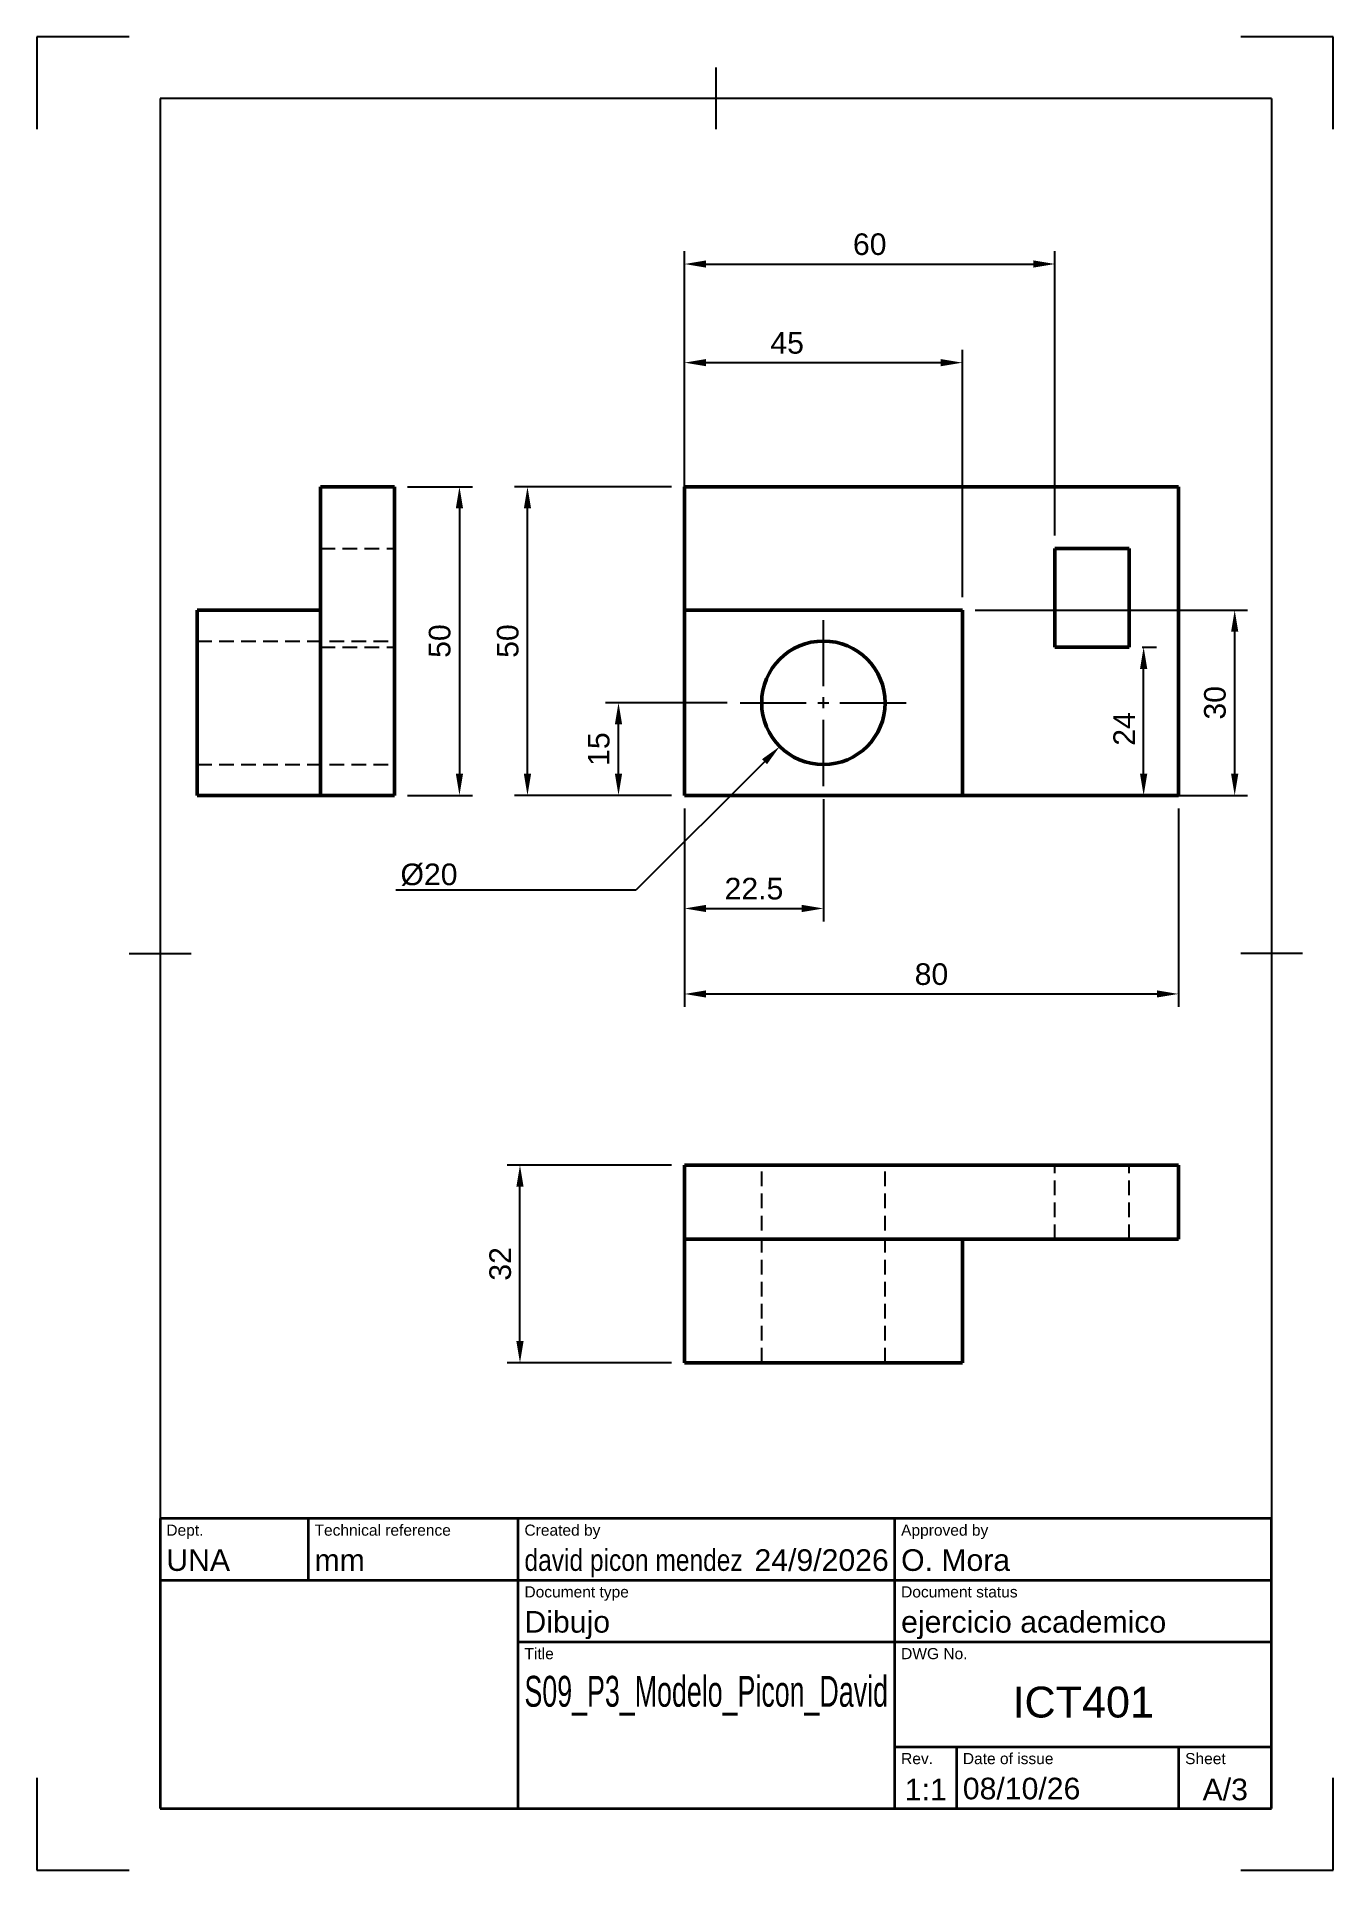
# Model space of a CAD drawing. Header units: millimetres. Extents: x 0 to 210, y 0 to 297.
import ezdxf
from ezdxf import colors
from ezdxf.entities.mleader import LeaderData, LeaderLine
from ezdxf.enums import TextEntityAlignment as Align
from ezdxf.math import Vec2, Vec3

# ---------------------------------------------------------------- set-up
doc = ezdxf.new("R2010")
doc.units = ezdxf.units.MM
doc.header["$LTSCALE"] = 0.75
doc.linetypes.add('CENTER2', pattern=[28.575, 19.05, -3.175, 3.175, -3.175])
doc.linetypes.add('HIDDEN2', pattern=[4.7625, 3.175, -1.5875])
for name, color, linetype, lineweight in [('BORDER', 7, 'Continuous', 25), ('FD_Dimensions', 7, 'Continuous', 25), ('Hidden', 7, 'HIDDEN2', 25), ('Hole Notes', 7, 'Continuous', 25), ('Smart Centers', 7, 'CENTER2', 25), ('TITLEBLOCK', 7, 'Continuous', 35), ('Visible', 7, 'Continuous', 50)]:
    doc.layers.add(name, color=color, linetype=linetype, lineweight=lineweight)
doc.styles.add('FusionTitle', font='arial.ttf')
doc.styles.get("Standard").update_dxf_attribs({"font": 'arial.ttf'})
doc.dimstyles.new('Dim-ISO-25', dxfattribs={"dimtxt": 3.5, "dimasz": 3.5, "dimexe": 2.1, "dimexo": 2.1, "dimgap": 1.4, "dimtad": 1, "dimzin": 12, "dimdsep": 46, "dimtxsty": 'Standard', "dimcen": 0, "dimazin": 3, "dimtp": 0.1, "dimtm": 0.1, "dimtfac": 0.714286, "dimtmove": 0, "dimatfit": 3, "dimfxl": 1, "dimtzin": 12, "dimarcsym": 0})

# ---------------------------------------------------------------- blocks, each defined once
blk = doc.blocks.new('ISO_TITLEBLOCK')
at = {"layer": 'TITLEBLOCK'}
for p, q in [((0, 47), (-180, 47)), ((-180, 47), (-180, 0)), ((-156, 37), (-156, 47)), ((-122, 0), (-122, 47)), ((-61, 0), (-61, 47)), ((0, 0), (0, 47)), ((-180, 37), (0, 37)), ((-122, 27), (0, 27)), ((-61, 10), (0, 10)), ((-51, 0), (-51, 10)), ((-15, 0), (-15, 10)), ((-180, 0), (0, 0))]:
    blk.add_line(p, q, dxfattribs=at)
at = {"layer": 'TITLEBLOCK', "style": 'FusionTitle'}
for s, p in [('Dept.', (-179, 46)), ('Technical reference', (-155, 46)), ('Created by', (-121, 46)), ('Approved by', (-60, 46)), ('Document type', (-121, 36)), ('Document status', (-60, 36)), ('Title', (-121, 26)), ('DWG No.', (-60, 26)), ('Rev.', (-60, 9)), ('Date of issue', (-50, 9)), ('Sheet', (-14, 9))]:
    blk.add_text(s, height=1.8, dxfattribs=at).set_placement(p, align=Align.TOP_LEFT)
for tag, height, p in [('DEPT', 3.5, (-179, 42)), ('TECHNICAL_REFERENCE', 3.5, (-155, 42)), ('CREATED_BY', 3.5, (-121, 42)), ('APPROVED_BY', 3.5, (-60, 42)), ('DOCUMENT_TYPE', 3.5, (-121, 32)), ('DOCUMENT_STATUS', 3.5, (-60, 32)), ('TITLE_1', 5, (-121, 21.5)), ('TITLE_2', 5, (-121, 14)), ('TITLE_3', 5, (-121, 6.5)), ('DATE_OF_ISSUE', 3.5, (-50, 5))]:
    blk.add_attdef(tag, text='', height=height, dxfattribs=at).set_placement(p, align=Align.TOP_LEFT)
for tag, p in [('CREATED_DATE', (-62, 42)), ('APPROVED_DATE', (-0.99, 42))]:
    blk.add_attdef(tag, text='', height=3.5, dxfattribs=at).set_placement(p, align=Align.TOP_RIGHT)
for tag, height, p in [('DRAWING_NUMBER', 5, (-30.5, 19.75)), ('REV', 3.5, (-56, 4.85)), ('SHEET', 3.5, (-7.5, 4.85))]:
    blk.add_attdef(tag, text='', height=height, dxfattribs=at).set_placement(p, align=Align.TOP_CENTER)
blk = doc.blocks.new('*U5')
at = {"layer": 'Smart Centers', "color": 0, "ltscale": 0.75, "transparency": 16777216}
for p, q in [((0, 2.678906), (0, 13.5)), ((-13.5, 0), (-2.678906, 0)), ((2.678906, 0), (13.5, 0)), ((0, -13.5), (0, -2.678906))]:
    blk.add_line(p, q, dxfattribs=at)
at = {"layer": 'Smart Centers', "color": 0, "linetype": 'Continuous', "ltscale": 0.75, "transparency": 16777216}
for p, q in [((-0.892969, 0), (0.892969, 0)), ((0, -0.892969), (0, 0.892969))]:
    blk.add_line(p, q, dxfattribs=at)
blk = doc.blocks.new('*D17')
at = {"layer": 'Defpoints', "color": 0, "transparency": 16777216}
for p in [(104.916787, 174.105783), (184.916787, 174.105783), (184.916787, 141.947895)]:
    blk.add_point(p, dxfattribs=at)
at = {"layer": 'FD_Dimensions', "color": 0, "lineweight": -2, "transparency": 16777216}
for p, q in [((104.916787, 172.005783), (104.916787, 139.847895)), ((184.916787, 172.005783), (184.916787, 139.847895)), ((108.416787, 141.947895), (181.416787, 141.947895))]:
    blk.add_line(p, q, dxfattribs=at)
at = {"layer": 'FD_Dimensions', "color": 0, "transparency": 16777216}
for points in [[(108.416787, 142.531229), (108.416787, 141.364562), (104.916787, 141.947895)], [(181.416787, 142.531229), (181.416787, 141.364562), (184.916787, 141.947895)]]:
    blk.add_solid(points, dxfattribs=at)
at = {"layer": 'FD_Dimensions', "color": 0, "transparency": 16777216, "insert": (144.916787, 145.134901), "char_height": 3.5, "attachment_point": 5}
blk.add_mtext('80', dxfattribs=at)
blk = doc.blocks.new('*D18')
at = {"layer": 'Defpoints', "color": 0, "transparency": 16777216}
for p in [(79.4871, 224.105783), (104.916787, 224.105783), (104.916787, 174.105783)]:
    blk.add_point(p, dxfattribs=at)
at = {"layer": 'FD_Dimensions', "color": 0, "lineweight": -2, "transparency": 16777216}
for p, q in [((102.816787, 224.105783), (77.3871, 224.105783)), ((79.4871, 177.605783), (79.4871, 220.605783)), ((102.816787, 174.105783), (77.3871, 174.105783))]:
    blk.add_line(p, q, dxfattribs=at)
at = {"layer": 'FD_Dimensions', "color": 0, "transparency": 16777216}
for points in [[(78.903767, 220.605783), (80.070433, 220.605783), (79.4871, 224.105783)], [(78.903767, 177.605783), (80.070433, 177.605783), (79.4871, 174.105783)]]:
    blk.add_solid(points, dxfattribs=at)
at = {"layer": 'FD_Dimensions', "color": 0, "transparency": 16777216, "insert": (76.300095, 199.105783), "char_height": 3.5, "attachment_point": 5, "rotation": 90}
blk.add_mtext('50', dxfattribs=at)
blk = doc.blocks.new('*D19')
at = {"layer": 'Defpoints', "color": 0, "transparency": 16777216}
for p in [(78.273454, 114.222008), (104.916787, 114.222008), (104.916787, 82.222008)]:
    blk.add_point(p, dxfattribs=at)
at = {"layer": 'FD_Dimensions', "color": 0, "lineweight": -2, "transparency": 16777216}
for p, q in [((102.816787, 114.222008), (76.173454, 114.222008)), ((78.273454, 85.722008), (78.273454, 110.722008)), ((102.816787, 82.222008), (76.173454, 82.222008))]:
    blk.add_line(p, q, dxfattribs=at)
at = {"layer": 'FD_Dimensions', "color": 0, "transparency": 16777216}
for points in [[(77.690121, 110.722008), (78.856787, 110.722008), (78.273454, 114.222008)], [(77.690121, 85.722008), (78.856787, 85.722008), (78.273454, 82.222008)]]:
    blk.add_solid(points, dxfattribs=at)
at = {"layer": 'FD_Dimensions', "color": 0, "transparency": 16777216, "insert": (75.085255, 98.222008), "char_height": 3.5, "attachment_point": 5, "rotation": 90}
blk.add_mtext('32', dxfattribs=at)
blk = doc.blocks.new('*D20')
at = {"layer": 'Defpoints', "color": 0, "transparency": 16777216}
for p in [(164.916787, 260.177025), (104.916787, 224.105783), (164.916787, 214.105783)]:
    blk.add_point(p, dxfattribs=at)
at = {"layer": 'FD_Dimensions', "color": 0, "lineweight": -2, "transparency": 16777216}
for p, q in [((104.916787, 226.205783), (104.916787, 262.277025)), ((164.916787, 216.205783), (164.916787, 262.277025)), ((108.416787, 260.177025), (161.416787, 260.177025))]:
    blk.add_line(p, q, dxfattribs=at)
at = {"layer": 'FD_Dimensions', "color": 0, "transparency": 16777216}
for points in [[(108.416787, 260.760358), (108.416787, 259.593692), (104.916787, 260.177025)], [(161.416787, 260.760358), (161.416787, 259.593692), (164.916787, 260.177025)]]:
    blk.add_solid(points, dxfattribs=at)
at = {"layer": 'FD_Dimensions', "color": 0, "transparency": 16777216, "insert": (134.916787, 263.364031), "char_height": 3.5, "attachment_point": 5}
blk.add_mtext('60', dxfattribs=at)
blk = doc.blocks.new('*D21')
at = {"layer": 'Defpoints', "color": 0, "transparency": 16777216}
for p in [(176.916787, 198.105783), (179.279836, 198.105783), (184.916787, 174.105783)]:
    blk.add_point(p, dxfattribs=at)
at = {"layer": 'FD_Dimensions', "color": 0, "lineweight": -2, "transparency": 16777216}
for p, q in [((179.016787, 198.105783), (181.379836, 198.105783)), ((179.279836, 177.605783), (179.279836, 194.605783)), ((182.816787, 174.105783), (177.179836, 174.105783))]:
    blk.add_line(p, q, dxfattribs=at)
at = {"layer": 'FD_Dimensions', "color": 0, "transparency": 16777216}
for points in [[(178.696503, 194.605783), (179.86317, 194.605783), (179.279836, 198.105783)], [(178.696503, 177.605783), (179.86317, 177.605783), (179.279836, 174.105783)]]:
    blk.add_solid(points, dxfattribs=at)
at = {"layer": 'FD_Dimensions', "color": 0, "transparency": 16777216, "insert": (176.122674, 184.868576), "char_height": 3.5, "attachment_point": 5, "rotation": 90}
blk.add_mtext('24', dxfattribs=at)
blk = doc.blocks.new('*D22')
at = {"layer": 'Defpoints', "color": 0, "transparency": 16777216}
for p in [(127.416787, 175.605783), (104.916787, 174.105783), (127.416787, 155.79455)]:
    blk.add_point(p, dxfattribs=at)
at = {"layer": 'FD_Dimensions', "color": 0, "lineweight": -2, "transparency": 16777216}
for p, q in [((127.416787, 173.505783), (127.416787, 153.69455)), ((104.916787, 172.005783), (104.916787, 153.69455)), ((108.416787, 155.79455), (123.916787, 155.79455))]:
    blk.add_line(p, q, dxfattribs=at)
at = {"layer": 'FD_Dimensions', "color": 0, "transparency": 16777216}
for points in [[(108.416787, 156.377884), (108.416787, 155.211217), (104.916787, 155.79455)], [(123.916787, 156.377884), (123.916787, 155.211217), (127.416787, 155.79455)]]:
    blk.add_solid(points, dxfattribs=at)
at = {"layer": 'FD_Dimensions', "color": 0, "transparency": 16777216, "insert": (116.166787, 158.981556), "char_height": 3.5, "attachment_point": 5}
blk.add_mtext('22.5', dxfattribs=at)
blk = doc.blocks.new('*D23')
at = {"layer": 'Defpoints', "color": 0, "transparency": 16777216}
for p in [(94.229287, 189.105783), (113.916787, 189.105783), (104.916787, 174.105783)]:
    blk.add_point(p, dxfattribs=at)
at = {"layer": 'FD_Dimensions', "color": 0, "lineweight": -2, "transparency": 16777216}
for p, q in [((111.816787, 189.105783), (92.129287, 189.105783)), ((94.229287, 177.605783), (94.229287, 185.605783)), ((102.816787, 174.105783), (92.129287, 174.105783))]:
    blk.add_line(p, q, dxfattribs=at)
at = {"layer": 'FD_Dimensions', "color": 0, "transparency": 16777216}
for points in [[(93.645954, 185.605783), (94.812621, 185.605783), (94.229287, 189.105783)], [(93.645954, 177.605783), (94.812621, 177.605783), (94.229287, 174.105783)]]:
    blk.add_solid(points, dxfattribs=at)
at = {"layer": 'FD_Dimensions', "color": 0, "transparency": 16777216, "insert": (91.042282, 181.605783), "char_height": 3.5, "attachment_point": 5, "rotation": 90}
blk.add_mtext('15', dxfattribs=at)
blk = doc.blocks.new('*D24')
at = {"layer": 'Defpoints', "color": 0, "transparency": 16777216}
for p in [(149.916787, 244.200116), (104.916787, 204.105783), (149.916787, 204.105783)]:
    blk.add_point(p, dxfattribs=at)
at = {"layer": 'FD_Dimensions', "color": 0, "lineweight": -2, "transparency": 16777216}
for p, q in [((104.916787, 206.205783), (104.916787, 246.300116)), ((108.416787, 244.200116), (146.416787, 244.200116)), ((149.916787, 206.205783), (149.916787, 246.300116))]:
    blk.add_line(p, q, dxfattribs=at)
at = {"layer": 'FD_Dimensions', "color": 0, "transparency": 16777216}
for points in [[(108.416787, 244.783449), (108.416787, 243.616783), (104.916787, 244.200116)], [(146.416787, 244.783449), (146.416787, 243.616783), (149.916787, 244.200116)]]:
    blk.add_solid(points, dxfattribs=at)
at = {"layer": 'FD_Dimensions', "color": 0, "transparency": 16777216, "insert": (121.539193, 247.379959), "char_height": 3.5, "attachment_point": 5}
blk.add_mtext('45', dxfattribs=at)
blk = doc.blocks.new('*D25')
at = {"layer": 'Defpoints', "color": 0, "transparency": 16777216}
for p in [(149.916787, 204.105783), (194.025509, 204.105783), (149.916787, 174.105783)]:
    blk.add_point(p, dxfattribs=at)
at = {"layer": 'FD_Dimensions', "color": 0, "lineweight": -2, "transparency": 16777216}
for p, q in [((152.016787, 204.105783), (196.125509, 204.105783)), ((194.025509, 177.605783), (194.025509, 200.605783)), ((152.016787, 174.105783), (196.125509, 174.105783))]:
    blk.add_line(p, q, dxfattribs=at)
at = {"layer": 'FD_Dimensions', "color": 0, "transparency": 16777216}
for points in [[(193.442176, 200.605783), (194.608843, 200.605783), (194.025509, 204.105783)], [(193.442176, 177.605783), (194.608843, 177.605783), (194.025509, 174.105783)]]:
    blk.add_solid(points, dxfattribs=at)
at = {"layer": 'FD_Dimensions', "color": 0, "transparency": 16777216, "insert": (190.83731, 189.105783), "char_height": 3.5, "attachment_point": 5, "rotation": 90}
blk.add_mtext('30', dxfattribs=at)
blk = doc.blocks.new('*D26')
at = {"layer": 'Defpoints', "color": 0, "transparency": 16777216}
for p in [(57.968109, 224.105783), (57.968109, 174.105783), (68.468109, 174.105783)]:
    blk.add_point(p, dxfattribs=at)
at = {"layer": 'FD_Dimensions', "color": 0, "lineweight": -2, "transparency": 16777216}
for p, q in [((60.068109, 224.105783), (70.568109, 224.105783)), ((68.468109, 220.605783), (68.468109, 177.605783)), ((60.068109, 174.105783), (70.568109, 174.105783))]:
    blk.add_line(p, q, dxfattribs=at)
at = {"layer": 'FD_Dimensions', "color": 0, "transparency": 16777216}
for points in [[(67.884775, 220.605783), (69.051442, 220.605783), (68.468109, 224.105783)], [(67.884775, 177.605783), (69.051442, 177.605783), (68.468109, 174.105783)]]:
    blk.add_solid(points, dxfattribs=at)
at = {"layer": 'FD_Dimensions', "color": 0, "transparency": 16777216, "insert": (65.281103, 199.105783), "char_height": 3.5, "attachment_point": 5, "rotation": 90}
blk.add_mtext('50', dxfattribs=at)
blk = doc.blocks.new('ISO_A4(P)_SHEET')
at = {"layer": 'BORDER'}
for p, q in [((110, 292), (110, 282)), ((200, 287), (20, 287)), ((20, 287), (20, 10)), ((200, 287), (200, 10)), ((15, 148.5), (25, 148.5)), ((205, 148.5), (195, 148.5)), ((20, 10), (200, 10))]:
    blk.add_line(p, q, dxfattribs=at)
at = {"layer": 'Defpoints'}
for p, q in [((15, 297), (0, 297)), ((0, 297), (0, 282)), ((210, 297), (195, 297)), ((210, 282), (210, 297)), ((0, 15), (0, 0)), ((210, 0), (210, 15)), ((0, 0), (15, 0)), ((195, 0), (210, 0))]:
    blk.add_line(p, q, dxfattribs=at)

msp = doc.modelspace()

# ---------------------------------------------------------------- linework, layer by layer
at = {"layer": 'Hidden', "extrusion": (-1, -2e-16, 2.967e-13)}
for p, q in [((45.968109, 214.105783), (57.968109, 214.105783)), ((25.968109, 199.105783), (57.968109, 199.105783)), ((45.968109, 198.105783), (57.968109, 198.105783)), ((25.968109, 179.105783), (57.968109, 179.105783))]:
    msp.add_line(p, q, dxfattribs=at)
at = {"layer": 'Hidden', "extrusion": (-1e-16, -1, 2.966e-13)}
for p, q in [((117.416787, 82.222008), (117.416787, 114.222008)), ((137.416787, 82.222008), (137.416787, 114.222008)), ((164.916787, 102.222008), (164.916787, 114.222008)), ((176.916787, 102.222008), (176.916787, 114.222008))]:
    msp.add_line(p, q, dxfattribs=at)
at = {"layer": 'Visible', "extrusion": (-1, -2e-16, 2.967e-13)}
for p, q in [((57.968109, 224.105783), (45.968109, 224.105783)), ((45.968109, 174.105783), (45.968109, 224.105783)), ((57.968109, 174.105783), (57.968109, 224.105783)), ((45.968109, 204.105783), (25.968109, 204.105783)), ((25.968109, 174.105783), (25.968109, 204.105783)), ((45.968109, 174.105783), (25.968109, 174.105783)), ((57.968109, 174.105783), (45.968109, 174.105783))]:
    msp.add_line(p, q, dxfattribs=at)
at = {"layer": 'Visible'}
for p, q in [((184.916787, 224.105783), (104.916787, 224.105783)), ((104.916787, 224.105783), (104.916787, 204.105783)), ((184.916787, 174.105783), (184.916787, 224.105783)), ((164.916787, 198.105783), (164.916787, 214.105783)), ((164.916787, 214.105783), (176.916787, 214.105783)), ((176.916787, 214.105783), (176.916787, 198.105783)), ((149.916787, 204.105783), (104.916787, 204.105783)), ((104.916787, 204.105783), (104.916787, 174.105783)), ((149.916787, 174.105783), (149.916787, 204.105783)), ((176.916787, 198.105783), (164.916787, 198.105783)), ((104.916787, 174.105783), (149.916787, 174.105783)), ((149.916787, 174.105783), (184.916787, 174.105783))]:
    msp.add_line(p, q, dxfattribs=at)
at = {"layer": 'Visible', "extrusion": (-1e-16, -1, 2.966e-13)}
for p, q in [((184.916787, 114.222008), (104.916787, 114.222008)), ((104.916787, 114.222008), (104.916787, 102.222008)), ((184.916787, 114.222008), (184.916787, 102.222008)), ((104.916787, 102.222008), (104.916787, 82.222008)), ((184.916787, 102.222008), (104.916787, 102.222008)), ((149.916787, 102.222008), (149.916787, 82.222008)), ((149.916787, 82.222008), (104.916787, 82.222008))]:
    msp.add_line(p, q, dxfattribs=at)
at = {"layer": 'Visible', "extrusion": (0, 0, -1)}
msp.add_circle((-127.416787, 189.105783), 10, dxfattribs=at)

# ---------------------------------------------------------------- block references
at = {"layer": 'BORDER'}
msp.add_blockref('ISO_A4(P)_SHEET', (0, 0), dxfattribs=at)
at = {"layer": 'Smart Centers', "ltscale": 0.75}
msp.add_blockref('*U5', (127.416787, 189.105783), dxfattribs=at)
at = {"layer": 'TITLEBLOCK'}
ref = msp.add_blockref('ISO_TITLEBLOCK', (200, 10), dxfattribs=at)
ref.add_attrib('DATE_OF_ISSUE', '08/10/26', dxfattribs={"height": 3.5, "style": 'FusionTitle'}).set_placement((150, 15), align=Align.TOP_LEFT)
ref.add_attrib('REV', '1:1', dxfattribs={"height": 3.5, "style": 'FusionTitle'}).set_placement((144, 14.85), align=Align.TOP_CENTER)
ref.add_attrib('DOCUMENT_STATUS', 'ejercicio academico', dxfattribs={"height": 3.5, "style": 'FusionTitle'}).set_placement((140, 42), align=Align.TOP_LEFT)
ref.add_attrib('DOCUMENT_TYPE', 'Dibujo', dxfattribs={"height": 3.5, "style": 'FusionTitle'}).set_placement((79, 42), align=Align.TOP_LEFT)
ref.add_attrib('CREATED_DATE', '24/9/2026', dxfattribs={"height": 3.5, "style": 'FusionTitle'}).set_placement((138, 52), align=Align.TOP_RIGHT)
ref.add_attrib('SHEET', 'A/3', dxfattribs={"height": 3.5, "style": 'FusionTitle'}).set_placement((192.5, 14.85), align=Align.TOP_CENTER)
ref.add_attrib('DRAWING_NUMBER', 'ICT401', dxfattribs={"height": 5, "style": 'FusionTitle'}).set_placement((169.5, 29.751432), align=Align.TOP_CENTER)
ref.add_attrib('TITLE_1', 'S09_P3_Modelo_Picon_David', dxfattribs={"height": 5, "style": 'FusionTitle', "width": 0.62143}).set_placement((79, 31.5), align=Align.TOP_LEFT)
ref.add_attrib('APPROVED_BY', 'O. Mora', dxfattribs={"height": 3.5, "style": 'FusionTitle'}).set_placement((140, 52), align=Align.TOP_LEFT)
ref.add_attrib('CREATED_BY', 'david picon mendez', dxfattribs={"height": 3.5, "style": 'FusionTitle', "width": 0.812726}).set_placement((79, 52), align=Align.TOP_LEFT)
ref.add_attrib('TECHNICAL_REFERENCE', 'mm', dxfattribs={"height": 3.5, "style": 'FusionTitle'}).set_placement((45, 52), align=Align.TOP_LEFT)
ref.add_attrib('DEPT', 'UNA', dxfattribs={"height": 3.5, "style": 'FusionTitle'}).set_placement((21, 52), align=Align.TOP_LEFT)

# ---------------------------------------------------------------- dimensions: what is measured, and where the dimension line sits
at = {"layer": 'FD_Dimensions'}
for base, p1, p2, picture, middle in [((164.916787, 260.177025), (104.916787, 224.105783), (164.916787, 214.105783), '*D20', (134.916787, 260.177025)), ((149.916787, 244.200116), (104.916787, 204.105783), (149.916787, 204.105783), '*D24', (121.539193, 244.200116)), ((127.416787, 155.79455), (104.916787, 174.105783), (127.416787, 175.605783), '*D22', (116.166787, 155.79455)), ((184.916787, 141.947895), (104.916787, 174.105783), (184.916787, 174.105783), '*D17', (144.916787, 141.947895))]:
    dim = msp.add_linear_dim(base=base, p1=p1, p2=p2, dimstyle='Dim-ISO-25', override={"dimlfac": 1}, dxfattribs=at)
    dim.commit()
    dim.dimension.update_dxf_attribs({"geometry": picture, "text_midpoint": middle, "dimtype": 160})
dim = msp.add_aligned_dim(p1=(57.968109, 224.105783), p2=(57.968109, 174.105783), distance=10.5, dimstyle='Dim-ISO-25', override={"dimlfac": 1, "dimclrd": 0, "dimclre": 0}, dxfattribs=at)
dim.commit()
dim.dimension.update_dxf_attribs({"geometry": '*D26', "text_midpoint": (65.281103, 199.105783)})
for base, p2, picture, middle in [((79.4871, 224.105783), (104.916787, 224.105783), '*D18', (76.300095, 199.105783)), ((94.229287, 189.105783), (113.916787, 189.105783), '*D23', (91.042282, 181.605783))]:
    dim = msp.add_linear_dim(base=base, p1=(104.916787, 174.105783), p2=p2, angle=90, dimstyle='Dim-ISO-25', override={"dimlfac": 1}, dxfattribs=at)
    dim.commit()
    dim.dimension.update_dxf_attribs({"geometry": picture, "text_midpoint": middle})
for base, p1, p2, picture, middle in [((194.025509, 204.105783), (149.916787, 174.105783), (149.916787, 204.105783), '*D25', (194.025509, 189.105783)), ((179.279836, 198.105783), (184.916787, 174.105783), (176.916787, 198.105783), '*D21', (179.279836, 184.868576)), ((78.273454, 114.222008), (104.916787, 82.222008), (104.916787, 114.222008), '*D19', (78.273454, 98.222008))]:
    dim = msp.add_linear_dim(base=base, p1=p1, p2=p2, angle=90, dimstyle='Dim-ISO-25', override={"dimlfac": 1}, dxfattribs=at)
    dim.commit()
    dim.dimension.update_dxf_attribs({"geometry": picture, "text_midpoint": middle, "dimtype": 160})

# ---------------------------------------------------------------- leaders
at = {"layer": 'Hole Notes'}
ml = msp.add_multileader_mtext('Standard', dxfattribs=at)
ml.set_content(' %%C20', color=256)
ml.set_leader_properties()
ml.build(insert=Vec2(0, 0))
ml.multileader.update_dxf_attribs({"text_left_attachment_type": 5, "text_right_attachment_type": 5, "dogleg_length": 3.5, "arrow_head_size": 3.5})
ctx = ml.context
ctx.base_point, ctx.char_height, ctx.arrow_head_size, ctx.landing_gap_size = Vec3(57.794353, 158.740181), 3.5, 3.5, 0
ctx.left_attachment, ctx.right_attachment, ctx.text_align_type = 5, 5, 2
notes = []
notes.append((ctx, [(0, (1, 1, 0), (97.051186, 158.740181), (-1, 0), 28.89053, [(0, [(120.34572, 182.034715)], 0, [])])]))
ctx.mtext.insert, ctx.mtext.alignment, ctx.mtext.flow_direction = Vec3(68.160656, 163.069103), 3, 5
for ctx, leaders in notes:
    for number, flags, end, landing, length, lines in leaders:
        leader = LeaderData()
        leader.index, (leader.has_last_leader_line, leader.has_dogleg_vector, leader.attachment_direction) = number, flags
        leader.last_leader_point, leader.dogleg_vector, leader.dogleg_length = Vec3(end), Vec3(landing), length
        for number, points, colour, breaks in lines:
            line = LeaderLine()
            line.index, line.vertices, line.color, line.breaks = number, Vec3.list(points), colors.encode_raw_color(colour), breaks
            leader.lines.append(line)
        ctx.leaders.append(leader)

doc.saveas('drawing.dxf')
